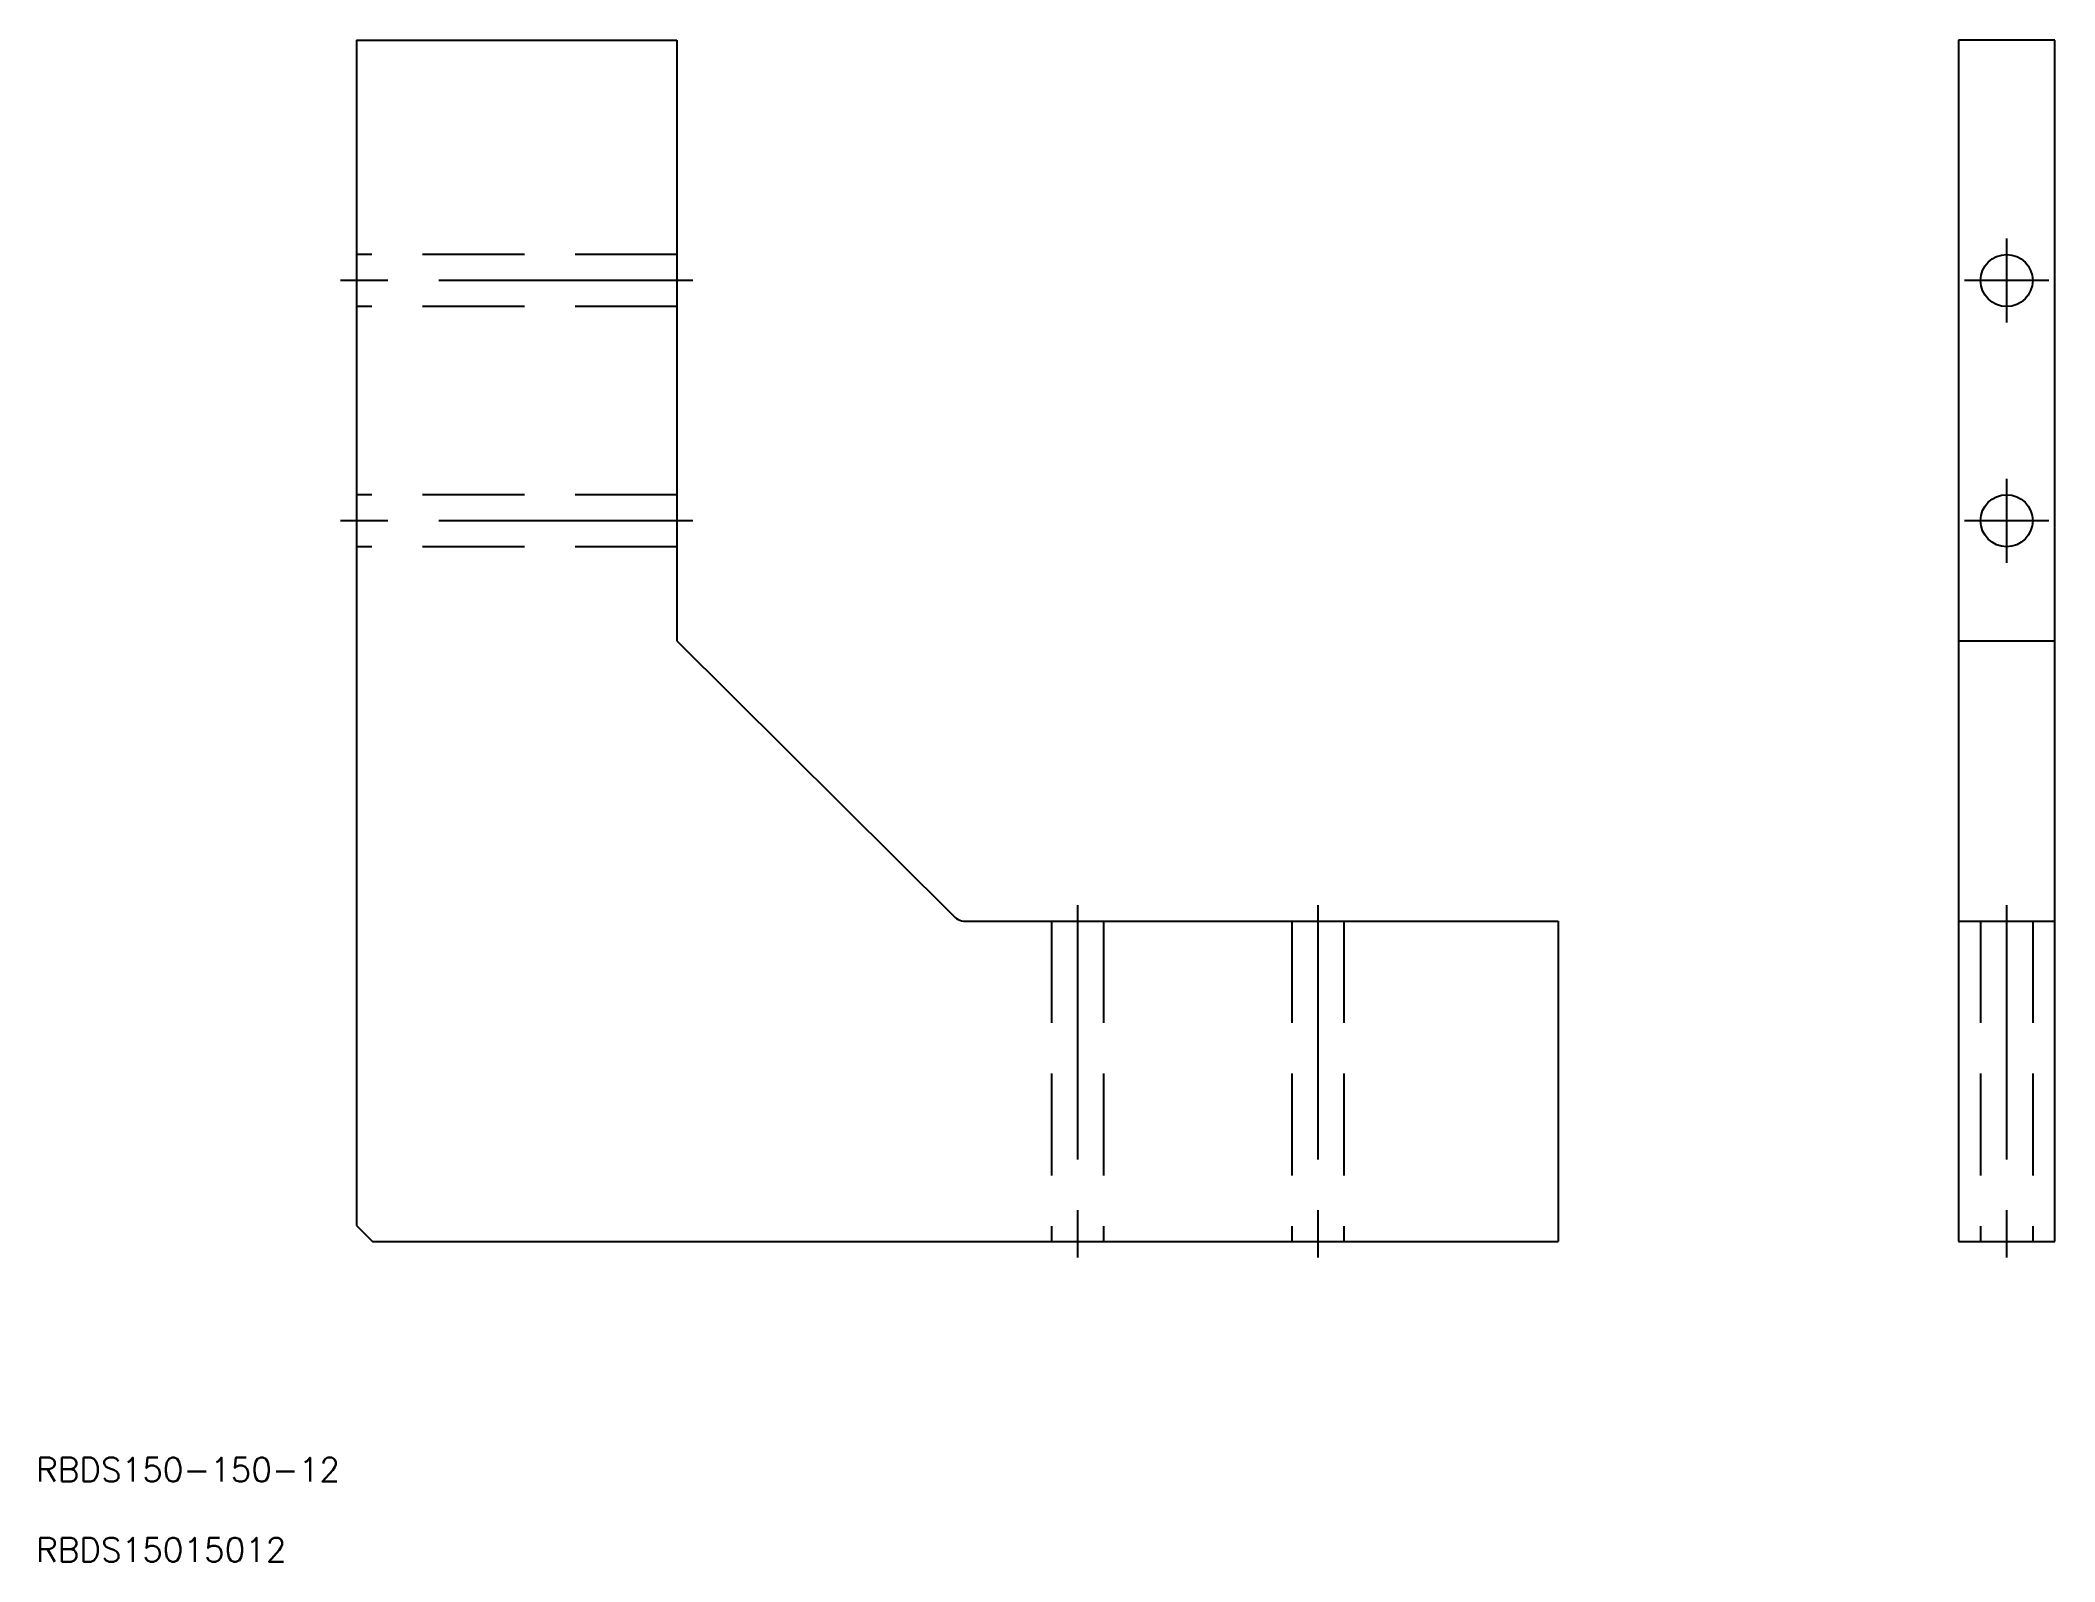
# Model space of a CAD drawing. Extents: x 11 to 262, y 10 to 200.
import ezdxf

# ---------------------------------------------------------------- set-up
doc = ezdxf.new("R2010")
doc.units = 0
doc.linetypes.add('CENTER', pattern=[50.8, 31.75, -6.35, 6.35, -6.35])
doc.linetypes.add('DASHED', pattern=[19.05, 12.7, -6.35])
doc.layers.get('0').update_dxf_attribs({"linetype": 'CONTINUOUS'})
doc.layers.add('CENTER', color=1, linetype='CENTER')
doc.styles.get("Standard").update_dxf_attribs({"font": 'txt.shx'})

msp = doc.modelspace()

# ---------------------------------------------------------------- linework, layer by layer
at = {"color": 7, "linetype": 'CONTINUOUS'}
for p, q in [((50, 200), (50, 52)), ((50, 200), (90, 200)), ((90, 200), (90, 125)), ((262, 200), (250, 200)), ((250, 200), (250, 50)), ((262, 50), (262, 200)), ((90, 125), (124.4, 90.77)), ((250, 125), (262, 125)), ((125.98, 90), (200, 90)), ((200, 90), (200, 50)), ((250, 90), (262, 90)), ((50, 52), (52, 50)), ((52, 50), (200, 50)), ((250, 50), (262, 50))]:
    msp.add_line(p, q, dxfattribs=at)
at = {"color": 3, "linetype": 'DASHED'}
for p, q in [((90, 173.25), (50, 173.25)), ((90, 166.75), (50, 166.75)), ((90, 143.25), (50, 143.25)), ((90, 136.75), (50, 136.75)), ((136.75, 90), (136.75, 50)), ((143.25, 90), (143.25, 50)), ((166.75, 90), (166.75, 50)), ((173.25, 90), (173.25, 50)), ((252.75, 90), (252.75, 50)), ((259.25, 90), (259.25, 50))]:
    msp.add_line(p, q, dxfattribs=at)
at = {"color": 7, "linetype": 'CONTINUOUS'}
for centre in [(256, 170), (256, 140)]:
    msp.add_circle(centre, 3.25, dxfattribs=at)
msp.add_arc((125.98, 92), 2, 217.875, 270, dxfattribs=at)
msp.add_arc((125.98, 92), 2, 217.875, 270, dxfattribs=at)
at = {"layer": 'CENTER', "color": 1, "linetype": 'CENTER'}
for p, q in [((256, 175.25), (256, 164.75)), ((92, 170), (48, 170)), ((261.25, 170), (250.75, 170)), ((256, 145.25), (256, 134.75)), ((92, 140), (48, 140)), ((261.25, 140), (250.75, 140)), ((140, 92), (140, 48)), ((170, 92), (170, 48)), ((256, 92), (256, 48))]:
    msp.add_line(p, q, dxfattribs=at)

# ---------------------------------------------------------------- texts
at = {"color": 7, "linetype": 'CONTINUOUS'}
for s, p in [('RBDS150-150-12 ', (10, 20)), ('RBDS15015012 ', (10, 10))]:
    msp.add_text(s, height=3, dxfattribs=at).set_placement(p)

doc.saveas('drawing.dxf')
